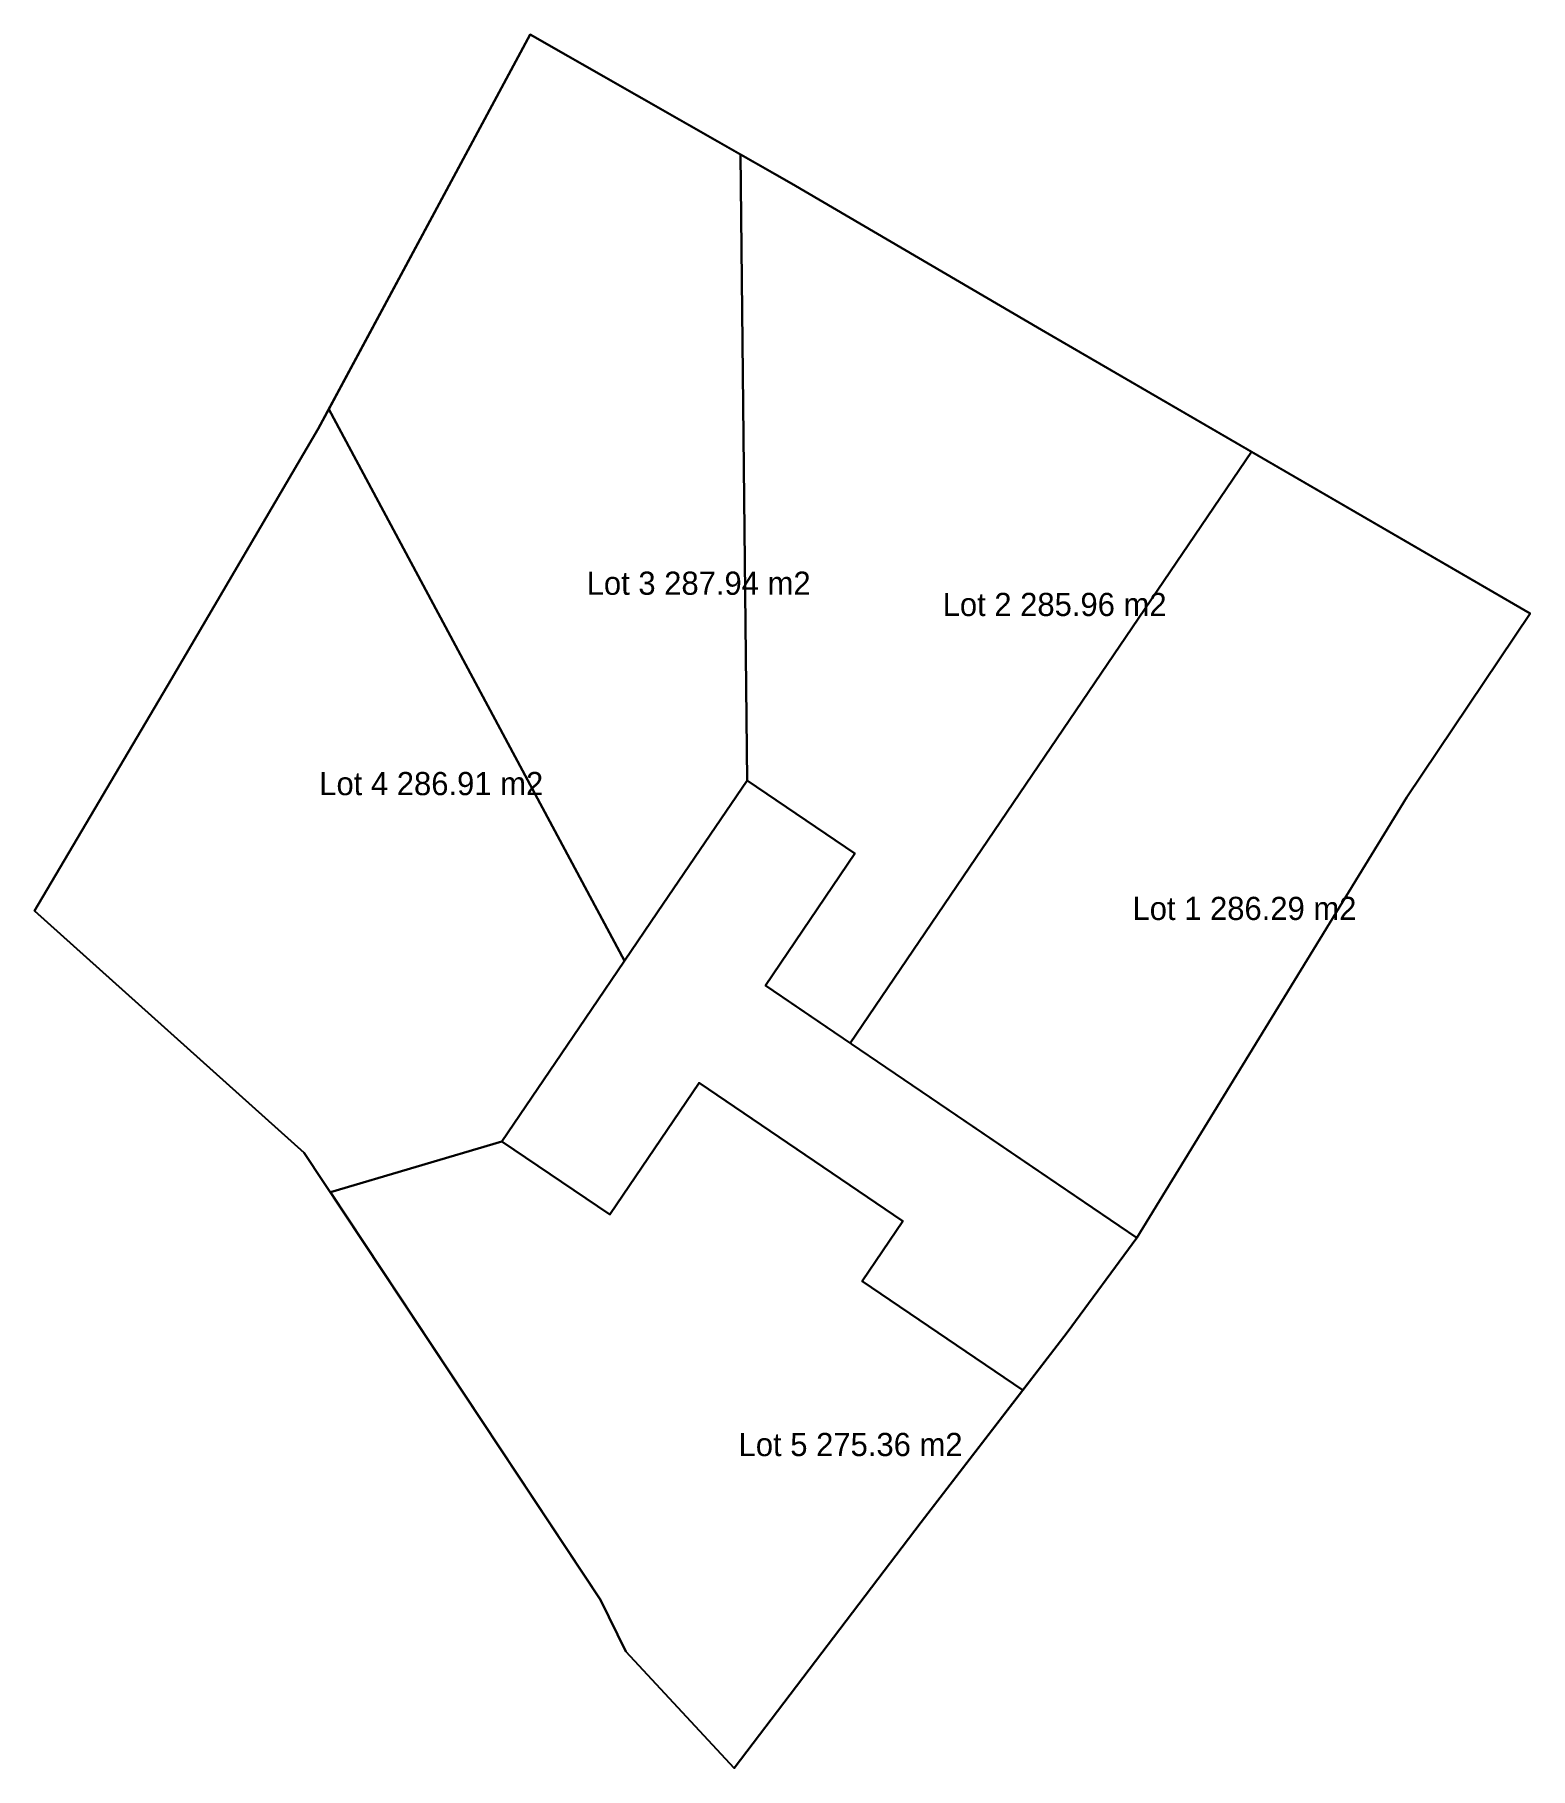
# Model space of a CAD drawing. Header units: metres. Extents: x 16.1 to 67.7, y -75.7 to -15.9.
import ezdxf

# ---------------------------------------------------------------- set-up
doc = ezdxf.new("R2010")
doc.units = ezdxf.units.M
for name, color, linetype in [('LABELS', 7, 'Continuous'), ('LOTS', 7, 'Continuous'), ('PARCEL', 7, 'Continuous'), ('ROAD', 7, 'Continuous')]:
    doc.layers.add(name, color=color, linetype=linetype)

msp = doc.modelspace()

# ---------------------------------------------------------------- linework, layer by layer
at = {"layer": 'LOTS'}
for points in [[(40.667, -41.625), (40.441, -20.021), (33.176, -15.885), (26.229, -28.813), (36.435, -47.856), (36.436, -47.854), (37.577, -46.175), (40.667, -41.625)], [(44.39, -44.153), (41.3, -48.703), (44.226, -50.69), (58.087, -30.28), (50.833, -26.074), (42.199, -21.021), (40.441, -20.021), (40.667, -41.625), (44.39, -44.153)], [(20.782, -38.147), (16.072, -46.123), (25.379, -54.481), (26.283, -55.844), (32.205, -54.084), (32.205, -54.084), (35.295, -49.534), (36.435, -47.856), (26.229, -28.813), (25.865, -29.491), (20.782, -38.147)], [(54.122, -57.411), (54.122, -57.411), (63.444, -42.199), (67.712, -35.86), (58.087, -30.28), (44.226, -50.69), (54.122, -57.411)], [(35.605, -69.91), (36.48, -71.689), (40.218, -75.726), (46.684, -67.226), (50.188, -62.671), (44.645, -58.906), (46.05, -56.838), (39.018, -52.062), (35.928, -56.612), (32.205, -54.084), (26.283, -55.844), (35.605, -69.91)]]:
    msp.add_lwpolyline(points, dxfattribs=at)
at = {"layer": 'PARCEL'}
msp.add_lwpolyline([(33.176, -15.885), (42.199, -21.021), (50.833, -26.074), (67.712, -35.86), (63.444, -42.199), (54.122, -57.411), (51.715, -60.685), (46.684, -67.226), (40.218, -75.726), (36.48, -71.689), (35.605, -69.91), (25.379, -54.481), (16.072, -46.123), (20.782, -38.147), (25.865, -29.491), (33.176, -15.885)], dxfattribs=at)
at = {"layer": 'ROAD'}
msp.add_lwpolyline([(50.188, -62.671), (51.715, -60.685), (54.122, -57.411), (41.3, -48.703), (44.39, -44.153), (40.667, -41.625), (37.577, -46.175), (35.295, -49.534), (32.205, -54.084), (35.928, -56.612), (39.018, -52.062), (46.05, -56.838), (44.645, -58.906), (50.188, -62.671)], dxfattribs=at)

# ---------------------------------------------------------------- texts
at = {"layer": 'LABELS'}
for s, p in [('Lot 3 287.94 m2', (35.131, -35.219)), ('Lot 2 285.96 m2', (47.421, -35.952)), ('Lot 4 286.91 m2', (25.898, -42.135)), ('Lot 1 286.29 m2', (53.976, -46.444)), ('Lot 5 275.36 m2', (40.376, -64.948))]:
    msp.add_text(s, height=0.8, dxfattribs=at).set_placement(p)

doc.saveas('drawing.dxf')
